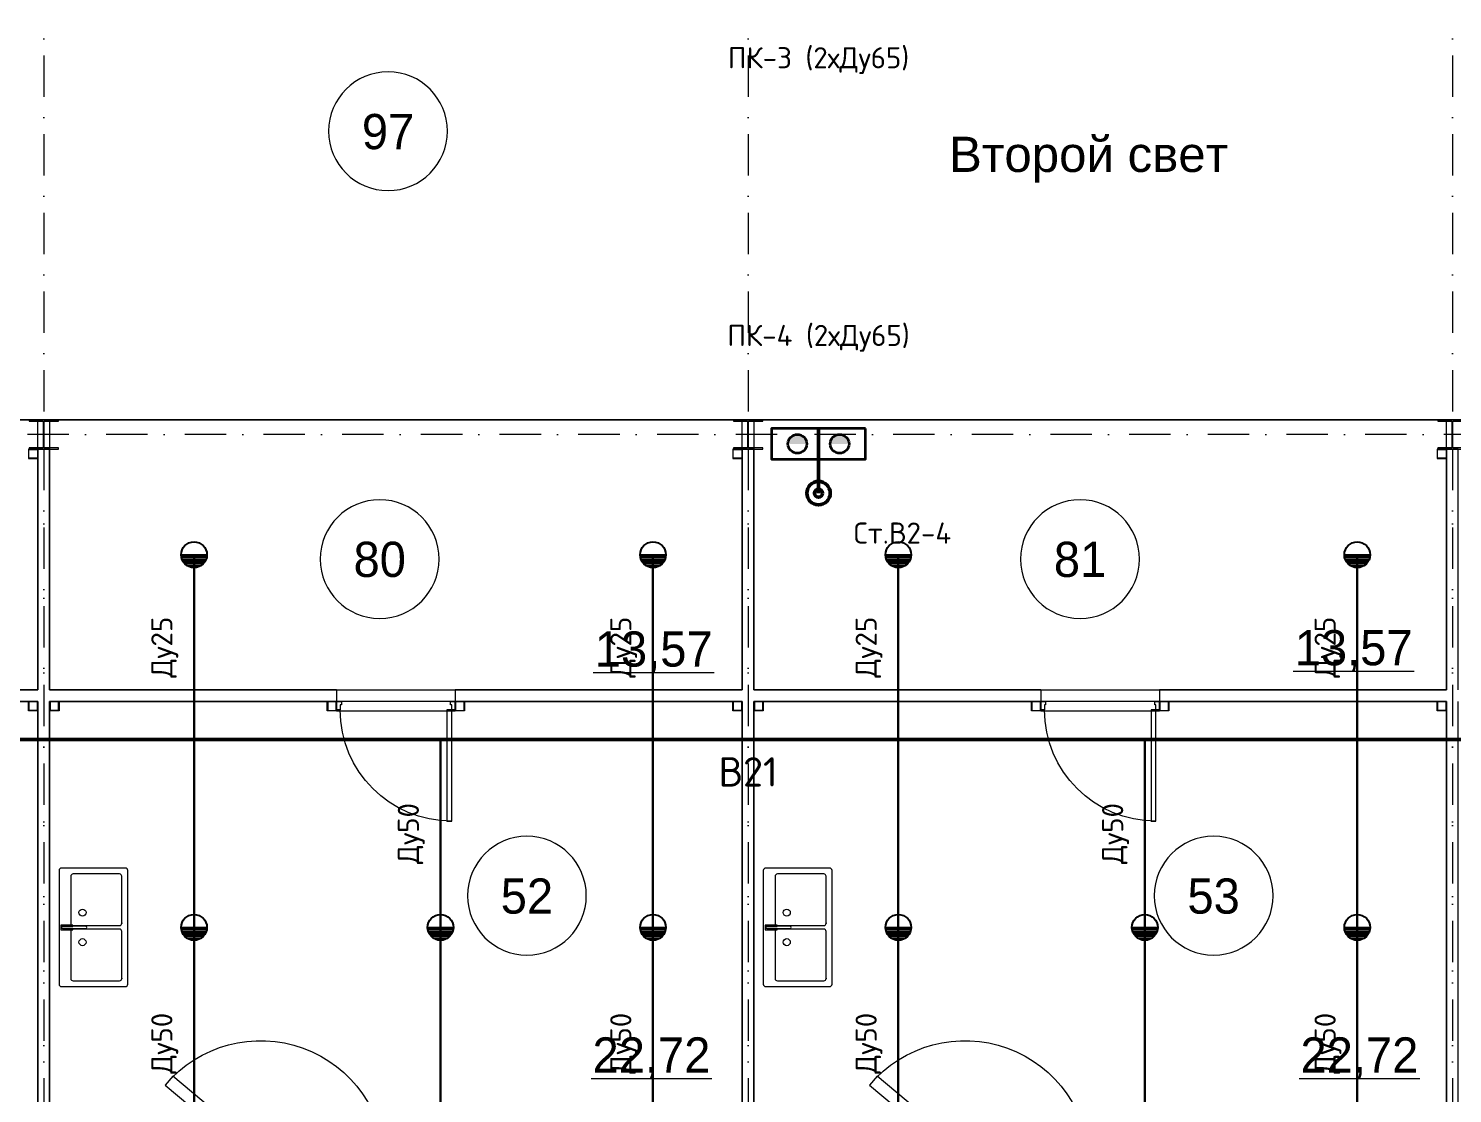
# Model space of a CAD drawing. Header units: millimetres. Extents: x 0 to 2118900, y -20000 to 84100.
# Drawn here: x 423870 to 436001, y 36384 to 45459 of the extents above; entities that cross this region are included whole.
import ezdxf
from ezdxf.enums import TextEntityAlignment as Align

# ---------------------------------------------------------------- set-up
doc = ezdxf.new("R2010")
doc.units = ezdxf.units.MM
doc.linetypes.add('Dot & Dashed', pattern=[670.277762, 352.777767, -176.388884, 0, -141.111112])
doc.linetypes.add('Крупный пунктир', pattern=[634.99999, 0, -634.99999])
for name, color, linetype, lineweight in [('АР_подоснова', 8, 'Continuous', 13), ('ПТ_В2', 3, 'Continuous', 50), ('ПТ_В21', 1, 'Continuous', 50), ('ПТ_В21_расп', 1, 'Continuous', 30), ('ПТ_оросители', 7, 'Continuous', 25), ('ПТ_ПК', 30, 'Continuous', 35), ('ПТ_текст', 7, 'Continuous', 18)]:
    doc.layers.add(name, color=color, linetype=linetype, lineweight=lineweight)
doc.styles.add('АР_текст_1', font='arial.ttf')
doc.styles.add('ПТ', font='isocpeur.ttf')

# ---------------------------------------------------------------- blocks, each defined once
blk = doc.blocks.new('Колонна SHS ГК 270')
at = {"color": 0, "linetype": 'Continuous', "lineweight": -2}
for p, q in [((40, 40), (-40, 40)), ((-40, 40), (-40, -40)), ((-36.4, -36.4), (-36.4, 36.4)), ((-36.4, 36.4), (36.4, 36.4)), ((36.4, 36.4), (36.4, -36.4)), ((40, -40), (40, 40)), ((-40, -40), (40, -40)), ((36.4, -36.4), (-36.4, -36.4))]:
    blk.add_line(p, q, dxfattribs=at)
blk = doc.blocks.new('Труба Квадратного Сечения ГК SHS 27_5')
at = {"color": 0, "linetype": 'Continuous', "lineweight": -2}
for p, q in [((505, 40), (0, 40)), ((0, 40), (0, 0)), ((0, 0), (0, -40)), ((1010, 40), (505, 40)), ((1010, 0), (1010, 40)), ((1010, -40), (1010, 0)), ((0, -40), (505, -40)), ((505, -40), (1010, -40))]:
    blk.add_line(p, q, dxfattribs=at)
blk = doc.blocks.new('Зона подготовки товара_52_34', base_point=(18741, 14181))
at = {"color": 0, "linetype": 'Continuous', "lineweight": -2}
blk.add_line((20662, 12513), (21692, 12513), dxfattribs=at)
for start, end in [(0, 180), (180, 0)]:
    blk.add_arc((20116, 14070), 506, start, end, dxfattribs=at)
at = {"color": 0, "lineweight": -2, "style": 'АР_текст_1'}
for tag, p in [('ROOM_NUMBER', (20116, 14067)), ('ROOM_AREA', (21177, 12713))]:
    blk.add_attdef(tag, text='', height=300, dxfattribs=at).set_placement(p, align=Align.MIDDLE_CENTER)
blk = doc.blocks.new('Зона подготовки товара_53_35', base_point=(24754, 14075))
at = {"color": 0, "linetype": 'Continuous', "lineweight": -2}
blk.add_line((26694, 12513), (27723, 12513), dxfattribs=at)
for start, end in [(0, 180), (180, 0)]:
    blk.add_arc((25966, 14070), 506, start, end, dxfattribs=at)
at = {"color": 0, "lineweight": -2, "style": 'АР_текст_1'}
for tag, p in [('ROOM_NUMBER', (25966, 14067)), ('ROOM_AREA', (27208, 12713))]:
    blk.add_attdef(tag, text='', height=300, dxfattribs=at).set_placement(p, align=Align.MIDDLE_CENTER)
blk = doc.blocks.new('Торговый зал_97_103', base_point=(18593, 20776))
at = {"color": 0, "linetype": 'Continuous', "lineweight": -2}
for start, end in [(0, 180), (180, 0)]:
    blk.add_arc((18933, 20584), 506, start, end, dxfattribs=at)
at = {"color": 0, "lineweight": -2, "style": 'АР_текст_1'}
for tag, p in [('ROOM_NUMBER', (18933, 20581)), ('ROOM_AREA', (45254, 18555))]:
    blk.add_attdef(tag, text='', height=300, dxfattribs=at).set_placement(p, align=Align.MIDDLE_CENTER)
blk = doc.blocks.new('Выставочная зона_80_106', base_point=(20305, 17472))
at = {"color": 0, "linetype": 'Continuous', "lineweight": -2}
blk.add_line((20681, 15972), (21711, 15972), dxfattribs=at)
for start, end in [(0, 180), (180, 0)]:
    blk.add_arc((18862, 16938), 506, start, end, dxfattribs=at)
at = {"color": 0, "lineweight": -2, "style": 'АР_текст_1'}
for tag, p in [('ROOM_NUMBER', (18862, 16936)), ('ROOM_AREA', (21196, 16172))]:
    blk.add_attdef(tag, text='', height=300, dxfattribs=at).set_placement(p, align=Align.MIDDLE_CENTER)
blk = doc.blocks.new('Выставочная зона_81_107', base_point=(26278, 17524))
at = {"color": 0, "linetype": 'Continuous', "lineweight": -2}
blk.add_line((26645, 15983), (27674, 15983), dxfattribs=at)
for start, end in [(0, 180), (180, 0)]:
    blk.add_arc((24828, 16938), 506, start, end, dxfattribs=at)
at = {"color": 0, "lineweight": -2, "style": 'АР_текст_1'}
for tag, p in [('ROOM_NUMBER', (24828, 16936)), ('ROOM_AREA', (27159, 16183))]:
    blk.add_attdef(tag, text='', height=300, dxfattribs=at).set_placement(p, align=Align.MIDDLE_CENTER)
blk = doc.blocks.new('Однопольная Дверь 27_2')
at = {"color": 0, "linetype": 'Continuous', "lineweight": -2}
for p, q in [((435, 0), (435, 950)), ((435, 950), (475, 950)), ((475, 950), (475, 0)), ((-475, 0), (-505, 0)), ((-505, 0), (-505, -70)), ((-475, -40), (-475, 0)), ((475, 0), (435, 0)), ((505, 0), (475, 0)), ((475, 0), (475, -40)), ((505, -70), (505, 0)), ((-505, -70), (-465, -70)), ((-505, -170), (-505, -70)), ((-465, -40), (-475, -40)), ((-465, -70), (-465, -40)), ((475, -40), (465, -40)), ((465, -40), (465, -70)), ((465, -70), (505, -70)), ((505, -170), (505, -70))]:
    blk.add_line(p, q, dxfattribs=at)
blk.add_arc((475, 0), 950, 90, 180, dxfattribs=at)
blk = doc.blocks.new('Стена_60', base_point=(4125, 15775))
at = {"color": 0, "linetype": 'Continuous', "lineweight": -2}
for p, q in [((18495, 15825), (18495, 15725)), ((19505, 15825), (19505, 15725)), ((24495, 15825), (24495, 15725)), ((25505, 15825), (25505, 15725))]:
    blk.add_line(p, q, dxfattribs=at)
at = {"color": 0, "linetype": 'Continuous', "lineweight": -2, "flags": 128}
for points in [[(15950, 15825), (13505, 15825)], [(18495, 15825), (16050, 15825)], [(21950, 15825), (19505, 15825)], [(24495, 15825), (22050, 15825)], [(27950, 15825), (25505, 15825)], [(13505, 15725), (15950, 15725)], [(16050, 15725), (18495, 15725)], [(19505, 15725), (21950, 15725)], [(22050, 15725), (24495, 15725)], [(25505, 15725), (27950, 15725)]]:
    blk.add_lwpolyline(points, dxfattribs=at)
at = {"color": 0, "linetype": 'Continuous', "lineweight": -2, "xscale": -1, "zscale": 1000, "rotation": 180}
for p in [(19000, 15655), (25000, 15655)]:
    blk.add_blockref('Однопольная Дверь 27_2', p, dxfattribs=at)
blk = doc.blocks.new('Стена_190', base_point=(16000, 17875))
at = {"color": 0, "linetype": 'Continuous', "lineweight": -2, "flags": 128}
for points in [[(15950, 17875), (15950, 15825)], [(16050, 17875), (15950, 17875)], [(16050, 15825), (16050, 17875)], [(15950, 15725), (15950, 12125)], [(16050, 12125), (16050, 15725)], [(15950, 12125), (16050, 12125)]]:
    blk.add_lwpolyline(points, dxfattribs=at)
blk = doc.blocks.new('Стена_36', base_point=(22000, 17875))
at = {"color": 0, "linetype": 'Continuous', "lineweight": -2, "flags": 128}
for points in [[(21950, 17875), (21950, 15825)], [(22050, 17875), (21950, 17875)], [(22050, 15825), (22050, 17875)], [(21950, 15725), (21950, 12125)], [(22050, 12125), (22050, 15725)], [(21950, 12125), (22050, 12125)]]:
    blk.add_lwpolyline(points, dxfattribs=at)
blk = doc.blocks.new('Однопольная Дверь 27_4')
at = {"color": 0, "linetype": 'Continuous', "lineweight": -2}
for p, q in [((466, 77), (1278, 758)), ((1278, 758), (1342, 681)), ((1342, 681), (530, 0)), ((-570, 0), (-600, 0)), ((-600, 0), (-600, -100)), ((-600, 0), (-600, -100)), ((-600, 0), (-600, -100)), ((-530, 0), (-570, 0)), ((-570, 0), (-570, -100)), ((-530, -100), (-530, 0)), ((530, 0), (466, 77)), ((570, 0), (530, 0)), ((530, 0), (530, -100)), ((570, 0), (600, 0)), ((570, -100), (570, 0)), ((600, 0), (600, -100)), ((600, 0), (600, -100)), ((600, 0), (600, -100)), ((-570, -100), (-600, -100)), ((-570, -100), (-530, -100)), ((530, -100), (570, -100)), ((570, -100), (600, -100))]:
    blk.add_line(p, q, dxfattribs=at)
blk.add_arc((530, 0), 1060, 40, 180, dxfattribs=at)
blk = doc.blocks.new('Стена_38', base_point=(20530, 11775))
at = {"color": 0, "linetype": 'Continuous', "lineweight": -2}
for p, q in [((17777, 11775), (17777, 11675)), ((18977, 11775), (18977, 11675))]:
    blk.add_line(p, q, dxfattribs=at)
at = {"color": 0, "linetype": 'Continuous', "lineweight": -2, "flags": 128}
for points in [[(16130, 11775), (16130, 11675)], [(17777, 11775), (16130, 11775)], [(20430, 11775), (18977, 11775)], [(16230, 11675), (17777, 11675)], [(18977, 11675), (20430, 11675)]]:
    blk.add_lwpolyline(points, dxfattribs=at)
at = {"color": 0, "linetype": 'Continuous', "lineweight": -2, "xscale": -1, "zscale": 1000}
blk.add_blockref('Однопольная Дверь 27_4', (18377, 11775), dxfattribs=at)
blk = doc.blocks.new('Стена_400', base_point=(28000, 17875))
at = {"color": 0, "linetype": 'Continuous', "lineweight": -2, "flags": 128}
for points in [[(27950, 17875), (27950, 15825)], [(28050, 17875), (27950, 17875)], [(28050, 15825), (28050, 17875)], [(27950, 15725), (27950, 12125)], [(28050, 12125), (28050, 15725)], [(27950, 12125), (28050, 12125)]]:
    blk.add_lwpolyline(points, dxfattribs=at)
blk = doc.blocks.new('Стена_42', base_point=(26530, 11775))
at = {"color": 0, "linetype": 'Continuous', "lineweight": -2}
for p, q in [((23777, 11775), (23777, 11675)), ((24977, 11775), (24977, 11675))]:
    blk.add_line(p, q, dxfattribs=at)
at = {"color": 0, "linetype": 'Continuous', "lineweight": -2, "flags": 128}
for points in [[(22130, 11775), (22130, 11675)], [(23777, 11775), (22130, 11775)], [(26430, 11775), (24977, 11775)], [(22230, 11675), (23777, 11675)], [(24977, 11675), (26430, 11675)]]:
    blk.add_lwpolyline(points, dxfattribs=at)
at = {"color": 0, "linetype": 'Continuous', "lineweight": -2, "xscale": -1, "zscale": 1000}
blk.add_blockref('Однопольная Дверь 27_4', (24377, 11775), dxfattribs=at)
blk = doc.blocks.new('Колонна Универсальная 27')
at = {"color": 0, "linetype": 'Continuous', "lineweight": -2}
for p, q in [((125, 125), (-125, 125)), ((-125, 125), (-125, 113)), ((125, 113), (125, 125)), ((-125, 113), (-4, 113)), ((-4, 113), (-4, -113)), ((4, -113), (4, 113)), ((4, 113), (125, 113)), ((-4, -113), (-125, -113)), ((-125, -113), (-125, -125)), ((125, -113), (4, -113)), ((125, -125), (125, -113)), ((-125, -125), (125, -125))]:
    blk.add_line(p, q, dxfattribs=at)
blk = doc.blocks.new('Двутавp К 26020-83 27_2')
at = {"color": 0, "linetype": 'Крупный пунктир', "lineweight": -2}
blk.add_line((0, 0), (17750, 0), dxfattribs=at)
blk = doc.blocks.new('Двутавp К 26020-83 27_3')
at = {"color": 0, "linetype": 'Крупный пунктир', "lineweight": -2}
blk.add_line((0, 0), (17860, 0), dxfattribs=at)
blk = doc.blocks.new('Мойка Обычная 27')
at = {"color": 0, "linetype": 'Continuous', "lineweight": -2}
for p, q in [((50, 465), (50, 70)), ((470, 485), (70, 485)), ((490, 70), (490, 465)), ((520, 465), (520, 70)), ((940, 485), (540, 485)), ((960, 70), (960, 465)), ((70, 50), (470, 50)), ((540, 50), (940, 50))]:
    blk.add_line(p, q, dxfattribs=at)
at = {"color": 0, "linetype": 'Continuous', "lineweight": -2, "flags": 128}
for points in [[(20, 0), (990, 0, 0.414214), (1010, 20), (1010, 565, 0.414214), (990, 585), (20, 585, 0.414214), (0, 565), (0, 20, 0.414214)], [(485, 504), (496, 504), (496, 555, -1), (514, 555), (514, 504), (525, 504), (525, 569), (485, 569)], [(496, 357, 1), (514, 357), (514, 555, 1), (496, 555)]]:
    blk.add_lwpolyline(points, format="xyb", close=True, dxfattribs=at)
for points in [[(485, 468), (496, 468), (496, 503), (485, 503)], [(525, 468), (525, 503), (514, 503), (514, 468)]]:
    blk.add_lwpolyline(points, close=True, dxfattribs=at)
at = {"color": 0, "linetype": 'Continuous', "lineweight": -2}
for centre in [(379, 385), (631, 385)]:
    blk.add_circle(centre, 30, dxfattribs=at)
for centre, start, end in [((70, 465), 90, 180), ((470, 465), 0, 90), ((540, 465), 90, 180), ((940, 465), 0, 90), ((70, 70), 180, 270), ((470, 70), 270, 0), ((540, 70), 180, 270), ((940, 70), 270, 0)]:
    blk.add_arc(centre, 20, start, end, dxfattribs=at)
for p in [(70, 50), (540, 50)]:
    blk.add_point(p, dxfattribs=at)
blk = doc.blocks.new('Стандартный Маркер Сетки_40')
at = {"color": 0, "linetype": 'Dot & Dashed', "lineweight": -2}
blk.add_line((0, 0), (55187, 0), dxfattribs=at)
at = {"color": 0, "lineweight": -2, "style": 'АР_текст_1'}
blk.add_attdef('AC_MarkerText_1', text='', height=300, rotation=90, dxfattribs=at).set_placement((55368, -69), align=Align.TOP_CENTER)
blk = doc.blocks.new('AR_F1')
at = {"layer": 'АР_подоснова', "linetype": 'Dot & Dashed'}
blk.add_line((98000, 18000), (-4800, 18000), dxfattribs=at)
at = {"layer": 'АР_подоснова', "linetype": 'Continuous', "flags": 128}
for points in [[(46125, 18125), (46125, 21875), (4225, 21875), (4225, 18125)], [(15950, 18125), (10050, 18125), (10050, 15825), (15950, 15825)], [(16050, 18125), (16050, 15825), (21950, 15825), (21950, 18125)], [(22050, 18125), (22050, 15825), (27950, 15825), (27950, 18125)], [(10050, 15726), (10050, 11875), (15950, 11875), (15950, 15726)], [(21950, 11875), (21950, 15726), (16050, 15726), (16050, 11875)], [(27950, 15726), (22050, 15726), (22050, 11875), (27950, 11875)]]:
    blk.add_lwpolyline(points, close=True, dxfattribs=at)
at = {"layer": 'АР_подоснова', "linetype": 'Continuous', "zscale": 1000}
for name, p, rotation in [('Стандартный Маркер Сетки_40', (16000, 40000), 270), ('Стандартный Маркер Сетки_40', (22000, 40000), 270), ('Стандартный Маркер Сетки_40', (28000, 40000), 270), ('Колонна Универсальная 27', (16000, 18000), 180), ('Колонна Универсальная 27', (22000, 18000), 180), ('Колонна Универсальная 27', (28000, 18000), 180), ('Колонна SHS ГК 270', (15910, 17835), 180), ('Колонна SHS ГК 270', (21910, 17835), 180), ('Колонна SHS ГК 270', (27910, 17835), 180), ('Труба Квадратного Сечения ГК SHS 27_5', (19505, 15685), 180), ('Труба Квадратного Сечения ГК SHS 27_5', (25505, 15685), 180), ('Мойка Обычная 27', (16715, 13295), 90), ('Мойка Обычная 27', (22715, 13295), 90)]:
    blk.add_blockref(name, p, dxfattribs=dict(at, rotation=rotation))
at = {"layer": 'АР_подоснова', "linetype": 'Continuous'}
ref = blk.add_blockref('Торговый зал_97_103', (18593, 20776), dxfattribs=at)
ref.add_attrib('ROOM_NUMBER', '97', dxfattribs={"layer": '0', "color": 0, "lineweight": 9, "height": 300}).set_placement((18933, 20581), align=Align.MIDDLE_CENTER)
at = {"layer": 'АР_подоснова'}
for name, p in [('Стена_190', (16000, 17875)), ('Стена_36', (22000, 17875)), ('Стена_400', (28000, 17875)), ('Стена_60', (4125, 15775)), ('Стена_38', (20530, 11775)), ('Стена_42', (26530, 11775))]:
    blk.add_blockref(name, p, dxfattribs=at)
at = {"layer": 'АР_подоснова', "linetype": 'Continuous', "xscale": -1, "zscale": 1000}
for name, p, rotation in [('Двутавp К 26020-83 27_2', (16000, 17875), 90), ('Двутавp К 26020-83 27_2', (22000, 17875), 90), ('Двутавp К 26020-83 27_3', (28000, 17875), 90), ('Колонна SHS ГК 270', (15910, 15686), 180), ('Колонна SHS ГК 270', (16090, 15686), 180), ('Колонна SHS ГК 270', (18455, 15685), 180), ('Колонна SHS ГК 270', (19545, 15685), 180), ('Колонна SHS ГК 270', (21910, 15686), 180), ('Колонна SHS ГК 270', (22090, 15686), 180), ('Колонна SHS ГК 270', (24455, 15685), 180), ('Колонна SHS ГК 270', (25545, 15685), 180), ('Колонна SHS ГК 270', (27910, 15686), 180)]:
    blk.add_blockref(name, p, dxfattribs=dict(at, rotation=rotation))
at = {"layer": 'АР_подоснова', "linetype": 'Continuous'}
ref = blk.add_blockref('Выставочная зона_80_106', (20305, 17472), dxfattribs=at)
ref.add_attrib('ROOM_NUMBER', '80', dxfattribs={"layer": '0', "color": 0, "lineweight": 9, "height": 300}).set_placement((18862, 16936), align=Align.MIDDLE_CENTER)
ref.add_attrib('ROOM_AREA', '13,57', dxfattribs={"layer": '0', "color": 0, "lineweight": 9, "height": 300}).set_placement((21196, 16172), align=Align.MIDDLE_CENTER)
ref = blk.add_blockref('Выставочная зона_81_107', (26278, 17524), dxfattribs=at)
ref.add_attrib('ROOM_NUMBER', '81', dxfattribs={"layer": '0', "color": 0, "lineweight": 9, "height": 300}).set_placement((24828, 16936), align=Align.MIDDLE_CENTER)
ref.add_attrib('ROOM_AREA', '13,57', dxfattribs={"layer": '0', "color": 0, "lineweight": 9, "height": 300}).set_placement((27159, 16183), align=Align.MIDDLE_CENTER)
ref = blk.add_blockref('Зона подготовки товара_52_34', (18741, 14181), dxfattribs=at)
ref.add_attrib('ROOM_NUMBER', '52', dxfattribs={"layer": '0', "color": 0, "lineweight": 9, "height": 300}).set_placement((20116, 14067), align=Align.MIDDLE_CENTER)
ref.add_attrib('ROOM_AREA', '22,72', dxfattribs={"layer": '0', "color": 0, "lineweight": 9, "height": 300}).set_placement((21177, 12713), align=Align.MIDDLE_CENTER)
ref = blk.add_blockref('Зона подготовки товара_53_35', (24754, 14075), dxfattribs=at)
ref.add_attrib('ROOM_NUMBER', '53', dxfattribs={"layer": '0', "color": 0, "lineweight": 9, "height": 300}).set_placement((25966, 14067), align=Align.MIDDLE_CENTER)
ref.add_attrib('ROOM_AREA', '22,72', dxfattribs={"layer": '0', "color": 0, "lineweight": 9, "height": 300}).set_placement((27208, 12713), align=Align.MIDDLE_CENTER)
at = {"layer": 'АР_подоснова', "linetype": 'Continuous', "insert": (23712, 20537), "char_height": 300, "attachment_point": 1, "style": 'АР_текст_1'}
blk.add_mtext('\\A1;{\\pql;\\fArial|b0|i0|c204|p0;\\W1.000000;Второй свет }', dxfattribs=at)
blk = doc.blocks.new('SPR_DN')
for p, q in [((-1.1, 0), (1.1, 0)), ((-1.08, -0.18), (1.08, -0.18)), ((-1.04, -0.37), (1.04, -0.37)), ((-0.95, -0.55), (0.95, -0.55)), ((-0.82, -0.73), (0.82, -0.73)), ((-0.61, -0.92), (0.61, -0.92))]:
    blk.add_line(p, q)
blk.add_circle((0, 0), 1.1)
blk = doc.blocks.new('RISER')
for radius in [1, 0.35]:
    blk.add_circle((0, 0), radius)
blk = doc.blocks.new('PK2')
h = blk.add_hatch(color=7)
h.dxf.hatch_style = 1
h.paths.add_polyline_path([(-2.6, 1.3, 1), (-1, 1.3)])
h = blk.add_hatch(color=7)
h.dxf.hatch_style = 1
h.paths.add_polyline_path([(1, 1.3, 1), (2.6, 1.3)])
blk.add_lwpolyline([(-4, 0), (4, 0), (4, 2.6), (-4, 2.6)], close=True)
for centre in [(-1.8, 1.3), (1.8, 1.3)]:
    blk.add_circle(centre, 0.8)

msp = doc.modelspace()

# ---------------------------------------------------------------- linework, layer by layer
at = {"layer": 'ПТ_В2'}
msp.add_line((430600, 41500), (430600, 42050), dxfattribs=at)
at = {"layer": 'ПТ_В21'}
for p, q in [((423190, 39400), (425280, 39400)), ((425280, 39400), (427380, 39400)), ((427380, 39400), (429190, 39400)), ((429190, 39400), (431280, 39400)), ((431280, 39400), (433380, 39400)), ((433380, 39400), (435190, 39400)), ((435190, 39400), (437280, 39400))]:
    msp.add_line(p, q, dxfattribs=at)
at = {"layer": 'ПТ_В21_расп'}
for p, q in [((425280, 39400), (425280, 40975)), ((429190, 39400), (429190, 40975)), ((431280, 39400), (431280, 40975)), ((435190, 39400), (435190, 40975)), ((425280, 39400), (425280, 37800)), ((427380, 39400), (427380, 37800)), ((429190, 39400), (429190, 37800)), ((431280, 39400), (431280, 37800)), ((433380, 39400), (433380, 37800)), ((435190, 39400), (435190, 37800)), ((425280, 37800), (425280, 34225)), ((427380, 37800), (427380, 34225)), ((429190, 37800), (429190, 34225)), ((431280, 37800), (431280, 34225)), ((433380, 37800), (433380, 34225)), ((435190, 37800), (435190, 34225))]:
    msp.add_line(p, q, dxfattribs=at)

# ---------------------------------------------------------------- block references
at = {"layer": 'АР_подоснова'}
msp.add_blockref('AR_F1', (408000, 24000), dxfattribs=at)
at = {"layer": 'ПТ_В2', "xscale": 100, "yscale": 100}
msp.add_blockref('RISER', (430600, 41500), dxfattribs=at)
at = {"layer": 'ПТ_оросители', "xscale": 100, "yscale": 100}
for p in [(425280, 40975), (429190, 40975), (431280, 40975), (435190, 40975), (425280, 37800), (427380, 37800), (429190, 37800), (431280, 37800), (433380, 37800), (435190, 37800)]:
    msp.add_blockref('SPR_DN', p, dxfattribs=at)
at = {"layer": 'ПТ_ПК', "xscale": 100, "yscale": 100, "rotation": 180}
msp.add_blockref('PK2', (430600, 42050), dxfattribs=at)

# ---------------------------------------------------------------- texts
at = {"layer": 'ПТ_текст', "style": 'ПТ'}
for s, height, p in [('ПК-3 (2хДу65)', 180, (430600, 45300)), ('В21', 250, (430000, 39250))]:
    msp.add_text(s, height=height, dxfattribs=at).set_placement(p, align=Align.TOP_CENTER)
msp.add_text('ПК-4 (2хДу65)', height=180, dxfattribs=at).set_placement((430600, 42700), align=Align.BOTTOM_CENTER)
msp.add_text('Ст.В2-4', height=180, dxfattribs=at).set_placement((430900, 41250), align=Align.TOP_LEFT)
for s, p in [('Ду25', (425150, 40187.5)), ('Ду25', (429060, 40187.5)), ('Ду25', (431150, 40187.5)), ('Ду25', (435060, 40187.5)), ('Ду50', (427250, 38600)), ('Ду50', (433250, 38600)), ('Ду50', (425150, 36812.5)), ('Ду50', (429060, 36812.5)), ('Ду50', (431150, 36812.5)), ('Ду50', (435060, 36812.5))]:
    msp.add_text(s, height=180, rotation=90, dxfattribs=at).set_placement(p, align=Align.BOTTOM_CENTER)

doc.saveas('drawing.dxf')
